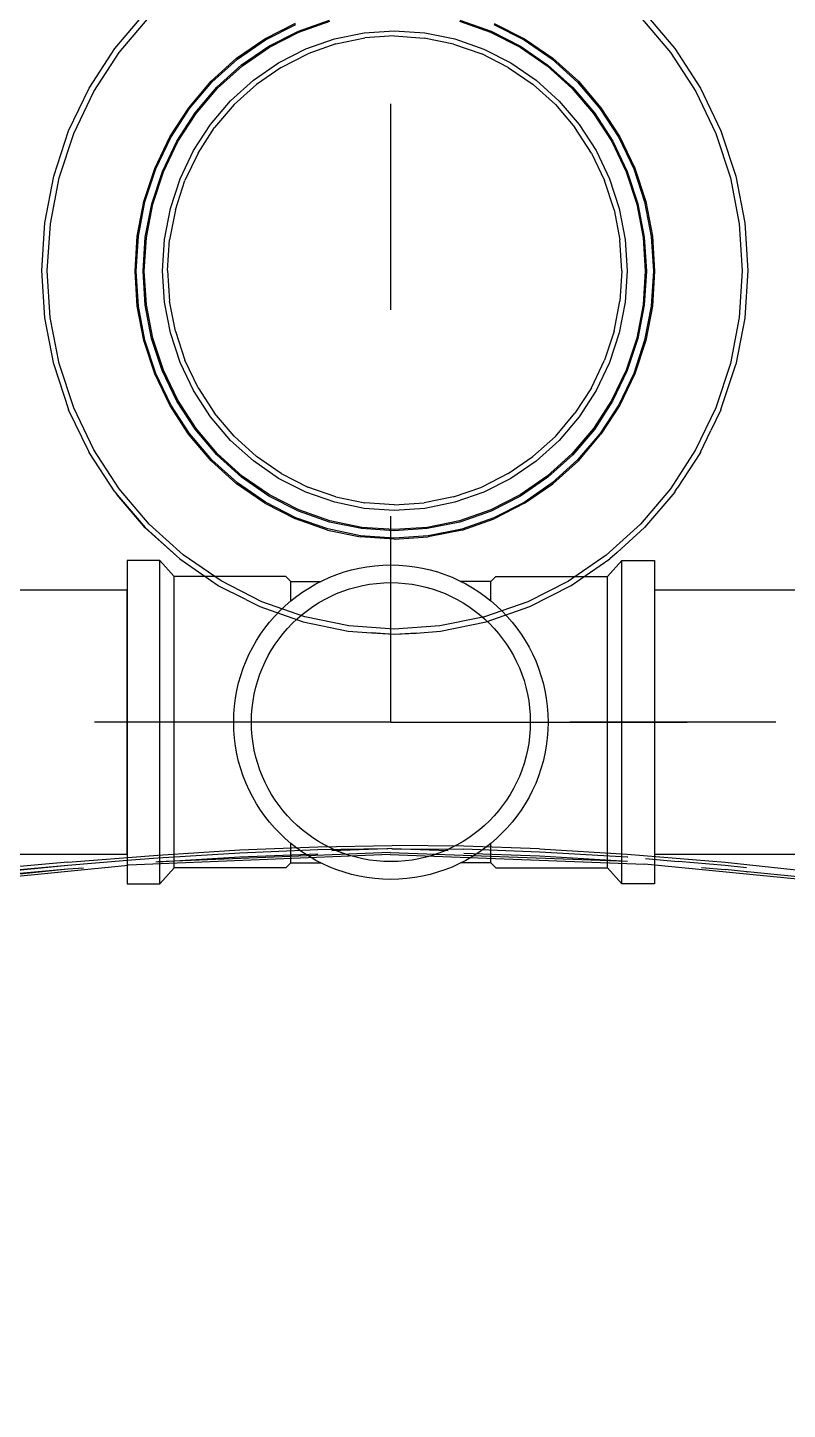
# Model space of a CAD drawing. Extents: x 41.9 to 126, y -21.3 to 38.1.
# Drawn here: x 90.825 to 91.194, y -12.612 to -11.942 of the extents above; entities that cross this region are included whole.
import ezdxf

# ---------------------------------------------------------------- set-up
doc = ezdxf.new("R2010")
doc.units = 0
for name, pattern in [('(_DASHED_)', [0.3, 0.2, -0.1]), ('AGUA_FRIA', [1000, 1000, 0]), ('DASHDOT2', [0.5, 0.25, -0.125, 0, -0.125])]:
    doc.linetypes.add(name, pattern=pattern)
doc.layers.get('0').update_dxf_attribs({"linetype": 'CONTINUOUS'})
for name, color, linetype in [('ARQUITETURA_R07', 8, 'CONTINUOUS'), ('CONEXAO-PVC_SOLDAVEL_MARROM', 162, 'CONTINUOUS'), ('LINHA_CENTRAL', 5, 'CONTINUOUS'), ('LINHA_EIXO', 8, 'DASHDOT2'), ('LISTAGEM_TEXTO', 7, 'CONTINUOUS'), ('TRACADO_INTERNO_CNX', 7, 'CONTINUOUS'), ('TUBO-PVC_SOLDAVEL_MARROM', 162, 'CONTINUOUS')]:
    doc.layers.add(name, color=color, linetype=linetype)
doc.styles.add('ARIAL', font='arial.ttf')
doc.dimstyles.new('1_25 A.F', dxfattribs={"dimscale": 0, "dimtxt": 0.2, "dimasz": 0.1, "dimexe": 0.05, "dimexo": 0.05, "dimgap": -0.045, "dimtad": 1, "dimlfac": 0.25, "dimzin": 5, "dimdsep": 46, "dimtxsty": 'ARIAL', "dimcen": 0, "dimclrd": 256, "dimclre": 256, "dimclrt": 256, "dimadec": 0, "dimazin": 0, "dimtfac": 1, "dimtmove": 2, "dimatfit": 3, "dimfxl": 0.08, "dimtolj": 1, "dimtzin": 1, "dimlwd": -1, "dimlwe": -1, "dimarcsym": 0})

# ---------------------------------------------------------------- blocks, each defined once
blk = doc.blocks.new('VISTAS')
at = {"layer": 'ARQUITETURA_R07'}
for p, q in [((-0.82793, -0.36183), (-0.82424, -0.35748)), ((-0.82739, -0.36228), (-0.82376, -0.358)), ((-0.80563, -0.3597), (-0.80186, -0.35837)), ((-0.80557, -0.35982), (-0.80182, -0.3585)), ((-0.78609, -0.35851), (-0.78232, -0.35983)), ((-0.78605, -0.35838), (-0.78226, -0.35971)), ((-0.76413, -0.358), (-0.7605, -0.36228)), ((-0.76366, -0.35749), (-0.75997, -0.36183)), ((-0.80971, -0.36063), (-0.80601, -0.35875)), ((-0.80964, -0.36076), (-0.80595, -0.35889)), ((-0.80921, -0.36152), (-0.80563, -0.3597)), ((-0.80914, -0.36164), (-0.80557, -0.35982)), ((-0.80125, -0.36065), (-0.79767, -0.35991)), ((-0.79767, -0.35991), (-0.79402, -0.35966)), ((-0.79402, -0.36029), (-0.79759, -0.36053)), ((-0.79402, -0.35966), (-0.79032, -0.35991)), ((-0.79402, -0.36029), (-0.7904, -0.36054)), ((-0.79032, -0.35991), (-0.78666, -0.36065)), ((-0.78232, -0.35983), (-0.77875, -0.36164)), ((-0.78226, -0.35971), (-0.77868, -0.36153)), ((-0.78194, -0.3589), (-0.77826, -0.36077)), ((-0.78188, -0.35876), (-0.77819, -0.36063)), ((-0.83104, -0.36663), (-0.82793, -0.36183)), ((-0.81314, -0.36299), (-0.80971, -0.36063)), ((-0.81305, -0.36312), (-0.80964, -0.36076)), ((-0.81253, -0.36381), (-0.80921, -0.36152)), ((-0.81244, -0.36391), (-0.80914, -0.36164)), ((-0.80804, -0.36355), (-0.80473, -0.36187)), ((-0.80473, -0.36187), (-0.80125, -0.36065)), ((-0.80108, -0.36126), (-0.80449, -0.36245)), ((-0.80108, -0.36126), (-0.79759, -0.36053)), ((-0.78682, -0.36127), (-0.7904, -0.36054)), ((-0.78682, -0.36127), (-0.7834, -0.36246)), ((-0.78666, -0.36065), (-0.78316, -0.36188)), ((-0.78316, -0.36188), (-0.77985, -0.36356)), ((-0.77875, -0.36164), (-0.77545, -0.36392)), ((-0.77868, -0.36153), (-0.77536, -0.36382)), ((-0.77826, -0.36077), (-0.77484, -0.36312)), ((-0.77819, -0.36063), (-0.77476, -0.363)), ((-0.75997, -0.36183), (-0.75685, -0.36663)), ((-0.83046, -0.36701), (-0.82739, -0.36228)), ((-0.81624, -0.36579), (-0.81314, -0.36299)), ((-0.81614, -0.36591), (-0.81305, -0.36312)), ((-0.81111, -0.36567), (-0.80804, -0.36355)), ((-0.80772, -0.3641), (-0.80449, -0.36245)), ((-0.78017, -0.3641), (-0.7834, -0.36246)), ((-0.77985, -0.36356), (-0.77679, -0.36567)), ((-0.77484, -0.36312), (-0.77176, -0.36591)), ((-0.77476, -0.363), (-0.77166, -0.36578)), ((-0.7605, -0.36228), (-0.75743, -0.36701)), ((-0.81554, -0.36652), (-0.81253, -0.36381)), ((-0.81544, -0.36662), (-0.81244, -0.36391)), ((-0.80772, -0.3641), (-0.81072, -0.36616)), ((-0.78017, -0.3641), (-0.77717, -0.36617)), ((-0.77545, -0.36392), (-0.77246, -0.36662)), ((-0.77536, -0.36382), (-0.77236, -0.36653)), ((-0.83352, -0.37181), (-0.83104, -0.36663)), ((-0.8329, -0.37211), (-0.83046, -0.36701)), ((-0.81895, -0.36899), (-0.81624, -0.36579)), ((-0.81884, -0.36909), (-0.81614, -0.36591)), ((-0.81817, -0.36962), (-0.81554, -0.36652)), ((-0.81806, -0.3697), (-0.81544, -0.36662)), ((-0.81388, -0.36817), (-0.81111, -0.36567)), ((-0.81343, -0.36861), (-0.81072, -0.36616)), ((-0.77446, -0.36862), (-0.77717, -0.36617)), ((-0.77679, -0.36567), (-0.77401, -0.36818)), ((-0.77246, -0.36662), (-0.76983, -0.36971)), ((-0.77236, -0.36653), (-0.76972, -0.36963)), ((-0.77176, -0.36591), (-0.76905, -0.3691)), ((-0.77166, -0.36578), (-0.76894, -0.369)), ((-0.75743, -0.36701), (-0.755, -0.37211)), ((-0.75685, -0.36663), (-0.75438, -0.37181)), ((-0.81631, -0.37103), (-0.81388, -0.36817)), ((-0.81343, -0.36861), (-0.81581, -0.37141)), ((-0.77446, -0.36862), (-0.77208, -0.37141)), ((-0.77401, -0.36818), (-0.77158, -0.37104)), ((-0.82124, -0.37253), (-0.81895, -0.36899)), ((-0.82112, -0.37261), (-0.81884, -0.36909)), ((-0.82039, -0.37305), (-0.81817, -0.36962)), ((-0.82027, -0.37311), (-0.81806, -0.3697)), ((-0.76983, -0.36971), (-0.76762, -0.37311)), ((-0.76972, -0.36963), (-0.7675, -0.37305)), ((-0.76905, -0.3691), (-0.76677, -0.37261)), ((-0.76894, -0.369), (-0.76664, -0.37253)), ((-0.83532, -0.37729), (-0.83352, -0.37181)), ((-0.81836, -0.3742), (-0.81631, -0.37103)), ((-0.81781, -0.3745), (-0.81581, -0.37141)), ((-0.77008, -0.37451), (-0.77208, -0.37141)), ((-0.77158, -0.37104), (-0.76953, -0.3742)), ((-0.75438, -0.37181), (-0.75257, -0.37729)), ((-0.83467, -0.3775), (-0.8329, -0.37211)), ((-0.82307, -0.37635), (-0.82124, -0.37253)), ((-0.82294, -0.37641), (-0.82112, -0.37261)), ((-0.82215, -0.37674), (-0.82039, -0.37305)), ((-0.82202, -0.37679), (-0.82027, -0.37311)), ((-0.76762, -0.37311), (-0.76587, -0.37679)), ((-0.7675, -0.37305), (-0.76573, -0.37674)), ((-0.76677, -0.37261), (-0.76495, -0.37641)), ((-0.76664, -0.37253), (-0.76482, -0.37634)), ((-0.755, -0.37211), (-0.75322, -0.3775)), ((-0.81999, -0.37761), (-0.81836, -0.3742)), ((-0.81781, -0.3745), (-0.81941, -0.37784)), ((-0.77008, -0.37451), (-0.76849, -0.37784)), ((-0.76953, -0.3742), (-0.7679, -0.37761)), ((-0.8244, -0.38038), (-0.82307, -0.37635)), ((-0.82426, -0.38043), (-0.82294, -0.37641)), ((-0.82344, -0.38065), (-0.82215, -0.37674)), ((-0.8233, -0.38068), (-0.82202, -0.37679)), ((-0.76587, -0.37679), (-0.76459, -0.38068)), ((-0.76573, -0.37674), (-0.76445, -0.38065)), ((-0.76495, -0.37641), (-0.76363, -0.38043)), ((-0.76482, -0.37634), (-0.76349, -0.38038)), ((-0.83641, -0.38297), (-0.83532, -0.37729)), ((-0.83574, -0.38309), (-0.83467, -0.3775)), ((-0.82118, -0.38122), (-0.81999, -0.37761)), ((-0.82057, -0.38137), (-0.81941, -0.37784)), ((-0.76733, -0.38137), (-0.76849, -0.37784)), ((-0.7679, -0.37761), (-0.76671, -0.38122)), ((-0.75322, -0.3775), (-0.75215, -0.38309)), ((-0.75257, -0.37729), (-0.75148, -0.38297)), ((-0.8252, -0.38457), (-0.8244, -0.38038)), ((-0.82506, -0.38459), (-0.82426, -0.38043)), ((-0.76363, -0.38043), (-0.76283, -0.3846)), ((-0.76349, -0.38038), (-0.76269, -0.38457)), ((-0.82422, -0.38471), (-0.82344, -0.38065)), ((-0.82408, -0.38472), (-0.8233, -0.38068)), ((-0.8219, -0.38497), (-0.82118, -0.38122)), ((-0.82057, -0.38137), (-0.82127, -0.38503)), ((-0.76733, -0.38137), (-0.76662, -0.38503)), ((-0.76671, -0.38122), (-0.76599, -0.38497)), ((-0.76459, -0.38068), (-0.76381, -0.38472)), ((-0.76445, -0.38065), (-0.76367, -0.38471)), ((-0.83678, -0.38874), (-0.83641, -0.38297)), ((-0.83611, -0.38877), (-0.83574, -0.38309)), ((-0.75215, -0.38309), (-0.75179, -0.38878)), ((-0.75148, -0.38297), (-0.75111, -0.38875)), ((-0.82547, -0.38882), (-0.8252, -0.38457)), ((-0.82533, -0.38883), (-0.82506, -0.38459)), ((-0.82448, -0.38883), (-0.82422, -0.38471)), ((-0.82434, -0.38882), (-0.82408, -0.38472)), ((-0.82214, -0.38877), (-0.8219, -0.38497)), ((-0.82151, -0.38875), (-0.82127, -0.38503)), ((-0.76639, -0.38876), (-0.76662, -0.38503)), ((-0.76599, -0.38497), (-0.76575, -0.38878)), ((-0.76381, -0.38472), (-0.76355, -0.38883)), ((-0.76367, -0.38471), (-0.76341, -0.38884)), ((-0.76283, -0.3846), (-0.76256, -0.38884)), ((-0.76269, -0.38457), (-0.76242, -0.38883)), ((-0.83642, -0.39447), (-0.83678, -0.38874)), ((-0.83575, -0.39444), (-0.83611, -0.38877)), ((-0.8252, -0.39307), (-0.82547, -0.38882)), ((-0.82408, -0.39292), (-0.82434, -0.38882)), ((-0.8219, -0.39257), (-0.82214, -0.38877)), ((-0.82151, -0.38875), (-0.82127, -0.39246)), ((-0.76639, -0.38876), (-0.76662, -0.39247)), ((-0.76575, -0.38878), (-0.76599, -0.39257)), ((-0.75179, -0.38878), (-0.75215, -0.39445)), ((-0.75111, -0.38875), (-0.75148, -0.39447)), ((-0.82506, -0.39306), (-0.82533, -0.38883)), ((-0.82422, -0.39295), (-0.82448, -0.38883)), ((-0.76355, -0.38883), (-0.76381, -0.39292)), ((-0.76341, -0.38884), (-0.76367, -0.39295)), ((-0.76256, -0.38884), (-0.76283, -0.39306)), ((-0.76242, -0.38883), (-0.76269, -0.39307)), ((-0.8244, -0.39724), (-0.8252, -0.39307)), ((-0.82427, -0.39721), (-0.82506, -0.39306)), ((-0.82345, -0.39698), (-0.82422, -0.39295)), ((-0.82331, -0.39693), (-0.82408, -0.39292)), ((-0.82118, -0.3963), (-0.8219, -0.39257)), ((-0.82057, -0.39611), (-0.82127, -0.39246)), ((-0.76733, -0.3961), (-0.76662, -0.39247)), ((-0.76599, -0.39257), (-0.76671, -0.39629)), ((-0.76381, -0.39292), (-0.76459, -0.39693)), ((-0.76367, -0.39295), (-0.76445, -0.39698)), ((-0.76283, -0.39306), (-0.76363, -0.39721)), ((-0.76269, -0.39307), (-0.7635, -0.39723)), ((-0.83642, -0.39447), (-0.83641, -0.3945)), ((-0.83533, -0.40012), (-0.83641, -0.3945)), ((-0.83467, -0.40001), (-0.83575, -0.39444)), ((-0.75215, -0.39445), (-0.75322, -0.40001)), ((-0.75148, -0.39451), (-0.75257, -0.40013)), ((-0.75148, -0.39447), (-0.75148, -0.39451)), ((-0.82294, -0.40122), (-0.82427, -0.39721)), ((-0.82216, -0.40088), (-0.82345, -0.39698)), ((-0.82203, -0.40082), (-0.82331, -0.39693)), ((-0.82, -0.3999), (-0.82118, -0.3963)), ((-0.82057, -0.39611), (-0.81941, -0.39963)), ((-0.76733, -0.3961), (-0.76849, -0.39963)), ((-0.76671, -0.39629), (-0.7679, -0.3999)), ((-0.76459, -0.39693), (-0.76587, -0.40081)), ((-0.76445, -0.39698), (-0.76574, -0.40088)), ((-0.76363, -0.39721), (-0.76495, -0.40122)), ((-0.82307, -0.40126), (-0.8244, -0.39724)), ((-0.7635, -0.39723), (-0.76482, -0.40126)), ((-0.83533, -0.40012), (-0.83532, -0.40016)), ((-0.83532, -0.40016), (-0.83352, -0.40559)), ((-0.8329, -0.40539), (-0.83467, -0.40001)), ((-0.81836, -0.40331), (-0.82, -0.3999)), ((-0.81781, -0.40296), (-0.81941, -0.39963)), ((-0.77008, -0.40297), (-0.76849, -0.39963)), ((-0.7679, -0.3999), (-0.76953, -0.40331)), ((-0.75322, -0.40001), (-0.755, -0.40539)), ((-0.75437, -0.40559), (-0.75257, -0.40013)), ((-0.82125, -0.40508), (-0.82307, -0.40126)), ((-0.82113, -0.40502), (-0.82294, -0.40122)), ((-0.82039, -0.40458), (-0.82216, -0.40088)), ((-0.82027, -0.40448), (-0.82203, -0.40082)), ((-0.76587, -0.40081), (-0.76763, -0.4045)), ((-0.76574, -0.40088), (-0.76751, -0.40458)), ((-0.76495, -0.40122), (-0.76677, -0.40502)), ((-0.76482, -0.40126), (-0.76665, -0.40508)), ((-0.81631, -0.40648), (-0.81836, -0.40331)), ((-0.81781, -0.40296), (-0.81581, -0.40606)), ((-0.77008, -0.40297), (-0.77209, -0.40606)), ((-0.76953, -0.40331), (-0.77158, -0.40648)), ((-0.83046, -0.41049), (-0.8329, -0.40539)), ((-0.81896, -0.40861), (-0.82125, -0.40508)), ((-0.81884, -0.40853), (-0.82113, -0.40502)), ((-0.81817, -0.408), (-0.82039, -0.40458)), ((-0.81806, -0.4079), (-0.82027, -0.40448)), ((-0.76763, -0.4045), (-0.76984, -0.40791)), ((-0.76751, -0.40458), (-0.76973, -0.40801)), ((-0.76677, -0.40502), (-0.76905, -0.40854)), ((-0.76665, -0.40508), (-0.76894, -0.40861)), ((-0.755, -0.40539), (-0.75744, -0.41049)), ((-0.83352, -0.40562), (-0.83352, -0.40559)), ((-0.83105, -0.41077), (-0.83352, -0.40562)), ((-0.81388, -0.40934), (-0.81631, -0.40648)), ((-0.81343, -0.40885), (-0.81581, -0.40606)), ((-0.77446, -0.40886), (-0.77209, -0.40606)), ((-0.77158, -0.40648), (-0.77402, -0.40934)), ((-0.75438, -0.40562), (-0.75558, -0.40814)), ((-0.75437, -0.40559), (-0.75438, -0.40562)), ((-0.81624, -0.41181), (-0.81896, -0.40861)), ((-0.81614, -0.41172), (-0.81884, -0.40853)), ((-0.81554, -0.4111), (-0.81817, -0.408)), ((-0.81544, -0.41099), (-0.81806, -0.4079)), ((-0.81343, -0.40885), (-0.81072, -0.4113)), ((-0.77446, -0.40886), (-0.77718, -0.41131)), ((-0.76984, -0.40791), (-0.77246, -0.41099)), ((-0.76973, -0.40801), (-0.77236, -0.41111)), ((-0.76905, -0.40854), (-0.77176, -0.41172)), ((-0.77166, -0.41181), (-0.76894, -0.40861)), ((-0.75685, -0.41077), (-0.75558, -0.40814)), ((-0.8274, -0.41522), (-0.83046, -0.41049)), ((-0.81111, -0.41184), (-0.81388, -0.40934)), ((-0.77402, -0.40934), (-0.77679, -0.41185)), ((-0.75744, -0.41049), (-0.7605, -0.41522)), ((-0.83104, -0.41081), (-0.83105, -0.41077)), ((-0.82793, -0.41558), (-0.83104, -0.41081)), ((-0.81624, -0.41181), (-0.81314, -0.4146)), ((-0.81305, -0.41451), (-0.81614, -0.41172)), ((-0.81253, -0.41381), (-0.81554, -0.4111)), ((-0.81245, -0.41369), (-0.81544, -0.41099)), ((-0.80804, -0.41396), (-0.81111, -0.41184)), ((-0.80772, -0.41337), (-0.81072, -0.4113)), ((-0.78017, -0.41337), (-0.77718, -0.41131)), ((-0.77679, -0.41185), (-0.77985, -0.41396)), ((-0.77246, -0.41099), (-0.77545, -0.41369)), ((-0.77236, -0.41111), (-0.77536, -0.41382)), ((-0.77176, -0.41172), (-0.77484, -0.41451)), ((-0.77166, -0.41181), (-0.77475, -0.41461)), ((-0.75685, -0.41081), (-0.75968, -0.41516)), ((-0.75685, -0.41077), (-0.75685, -0.41081)), ((-0.80921, -0.4161), (-0.81253, -0.41381)), ((-0.80914, -0.41597), (-0.81245, -0.41369)), ((-0.80473, -0.41564), (-0.80804, -0.41396)), ((-0.80772, -0.41337), (-0.80448, -0.41501)), ((-0.78017, -0.41337), (-0.7834, -0.41501)), ((-0.77985, -0.41396), (-0.78316, -0.41564)), ((-0.77545, -0.41369), (-0.77875, -0.41597)), ((-0.77536, -0.41382), (-0.77868, -0.41611)), ((-0.82793, -0.41558), (-0.82762, -0.41597)), ((-0.82376, -0.4195), (-0.8274, -0.41522)), ((-0.80971, -0.41697), (-0.81314, -0.4146)), ((-0.80963, -0.41686), (-0.81305, -0.41451)), ((-0.80124, -0.41686), (-0.80473, -0.41564)), ((-0.80108, -0.41621), (-0.80448, -0.41501)), ((-0.78682, -0.41621), (-0.7834, -0.41501)), ((-0.78316, -0.41564), (-0.78666, -0.41686)), ((-0.77484, -0.41451), (-0.77826, -0.41687)), ((-0.77819, -0.41698), (-0.77475, -0.41461)), ((-0.7605, -0.41522), (-0.76413, -0.4195)), ((-0.75997, -0.41561), (-0.76366, -0.41992)), ((-0.75996, -0.41558), (-0.75997, -0.41561)), ((-0.75996, -0.41558), (-0.75968, -0.41516)), ((-0.82424, -0.41995), (-0.82762, -0.41597)), ((-0.82762, -0.41597), (-0.82424, -0.41992)), ((-0.80971, -0.41697), (-0.80601, -0.41885)), ((-0.80595, -0.41873), (-0.80963, -0.41686)), ((-0.80562, -0.41792), (-0.80921, -0.4161)), ((-0.80557, -0.41778), (-0.80914, -0.41597)), ((-0.79767, -0.4176), (-0.80124, -0.41686)), ((-0.80108, -0.41621), (-0.79758, -0.41693)), ((-0.79401, -0.41718), (-0.79758, -0.41693)), ((-0.79401, -0.41718), (-0.79039, -0.41693)), ((-0.78682, -0.41621), (-0.79039, -0.41693)), ((-0.78666, -0.41686), (-0.79031, -0.4176)), ((-0.77875, -0.41597), (-0.78231, -0.41778)), ((-0.77868, -0.41611), (-0.78226, -0.41793)), ((-0.77826, -0.41687), (-0.78193, -0.41873)), ((-0.77819, -0.41698), (-0.78188, -0.41885)), ((-0.80211, -0.42022), (-0.80601, -0.41885)), ((-0.80207, -0.42009), (-0.80595, -0.41873)), ((-0.80185, -0.41925), (-0.80562, -0.41792)), ((-0.80182, -0.4191), (-0.80557, -0.41778)), ((-0.79401, -0.41785), (-0.79767, -0.4176)), ((-0.79031, -0.4176), (-0.79401, -0.41785)), ((-0.78231, -0.41778), (-0.78609, -0.4191)), ((-0.78226, -0.41793), (-0.78605, -0.41925)), ((-0.78193, -0.41873), (-0.78583, -0.4201)), ((-0.78579, -0.42022), (-0.78188, -0.41885)), ((-0.82424, -0.41992), (-0.82003, -0.42373)), ((-0.82003, -0.42373), (-0.82424, -0.41995)), ((-0.81961, -0.42324), (-0.82376, -0.4195)), ((-0.80211, -0.42022), (-0.79811, -0.42105)), ((-0.79809, -0.42092), (-0.80207, -0.42009)), ((-0.79797, -0.42005), (-0.80185, -0.41925)), ((-0.79796, -0.4199), (-0.80182, -0.4191)), ((-0.79402, -0.42033), (-0.79797, -0.42005)), ((-0.79402, -0.42017), (-0.79796, -0.4199)), ((-0.79002, -0.4199), (-0.79402, -0.42017)), ((-0.79, -0.42005), (-0.79402, -0.42033)), ((-0.78609, -0.4191), (-0.79002, -0.4199)), ((-0.78605, -0.41925), (-0.79, -0.42005)), ((-0.78583, -0.4201), (-0.7899, -0.42092)), ((-0.78579, -0.42022), (-0.78988, -0.42105)), ((-0.76413, -0.4195), (-0.76828, -0.42325)), ((-0.76696, -0.42293), (-0.76366, -0.41992)), ((-0.79402, -0.42133), (-0.79811, -0.42105)), ((-0.79402, -0.4212), (-0.79809, -0.42092)), ((-0.7899, -0.42092), (-0.79402, -0.4212)), ((-0.79402, -0.42133), (-0.78988, -0.42105)), ((-0.82003, -0.42373), (-0.81538, -0.42695)), ((-0.81503, -0.4264), (-0.81961, -0.42324)), ((-0.76828, -0.42325), (-0.77287, -0.42641)), ((-0.77253, -0.42694), (-0.76787, -0.42373)), ((-0.76696, -0.42293), (-0.76787, -0.42373)), ((-0.81536, -0.42697), (-0.81538, -0.42695)), ((-0.81203, -0.42866), (-0.81536, -0.42697)), ((-0.81008, -0.42892), (-0.81503, -0.4264)), ((-0.77287, -0.42641), (-0.77781, -0.42892)), ((-0.77755, -0.4295), (-0.77253, -0.42694)), ((-0.81203, -0.42866), (-0.81034, -0.4295)), ((-0.80487, -0.43075), (-0.81008, -0.42892)), ((-0.77781, -0.42892), (-0.78305, -0.43075)), ((-0.81034, -0.4295), (-0.80505, -0.43135)), ((-0.78287, -0.43136), (-0.77755, -0.4295)), ((-0.80505, -0.43135), (-0.7996, -0.43248)), ((-0.79951, -0.43185), (-0.80487, -0.43075)), ((-0.79403, -0.43223), (-0.79951, -0.43185)), ((-0.7885, -0.43186), (-0.79403, -0.43223)), ((-0.78305, -0.43075), (-0.7885, -0.43186)), ((-0.78841, -0.43248), (-0.78287, -0.43136)), ((-0.78287, -0.43138), (-0.78841, -0.43251)), ((-0.7996, -0.43248), (-0.79678, -0.4327)), ((-0.79404, -0.43289), (-0.79678, -0.4327)), ((-0.79678, -0.4327), (-0.79404, -0.43286)), ((-0.79134, -0.43271), (-0.79404, -0.43289)), ((-0.79404, -0.43286), (-0.79134, -0.43271)), ((-0.79134, -0.43271), (-0.78841, -0.43248)), ((-0.82269, -0.45965), (-0.81276, -0.45903)), ((-0.81276, -0.45903), (-0.8033, -0.45865)), ((-0.8033, -0.45902), (-0.81276, -0.4594)), ((-0.8033, -0.45865), (-0.79425, -0.45849)), ((-0.79492, -0.45888), (-0.8033, -0.45902)), ((-0.79492, -0.45888), (-0.8016, -0.45915)), ((-0.79477, -0.45888), (-0.79492, -0.45888)), ((-0.79452, -0.45886), (-0.79477, -0.45888)), ((-0.79434, -0.45887), (-0.79452, -0.45886)), ((-0.79425, -0.45887), (-0.79434, -0.45887)), ((-0.78558, -0.45856), (-0.79425, -0.45849)), ((-0.79425, -0.45887), (-0.78558, -0.45894)), ((-0.78746, -0.45912), (-0.79425, -0.45887)), ((-0.77637, -0.4589), (-0.78558, -0.45856)), ((-0.77637, -0.45928), (-0.78558, -0.45894)), ((-0.77637, -0.4589), (-0.76573, -0.45952)), ((-0.85786, -0.46401), (-0.82629, -0.46086)), ((-0.83364, -0.46051), (-0.84618, -0.46164)), ((-0.83364, -0.46051), (-0.82269, -0.45965)), ((-0.82642, -0.46031), (-0.83362, -0.4609)), ((-0.82269, -0.46002), (-0.82642, -0.46031)), ((-0.79452, -0.45957), (-0.82629, -0.46086)), ((-0.82269, -0.46047), (-0.82296, -0.46049)), ((-0.79452, -0.45932), (-0.82269, -0.46047)), ((-0.81276, -0.4594), (-0.82269, -0.46002)), ((-0.82269, -0.46047), (-0.81276, -0.45986)), ((-0.81276, -0.45986), (-0.8033, -0.45948)), ((-0.79452, -0.45932), (-0.76572, -0.46039)), ((-0.79452, -0.45957), (-0.76366, -0.46075)), ((-0.78558, -0.45941), (-0.77637, -0.45975)), ((-0.76573, -0.45991), (-0.77637, -0.45928)), ((-0.77637, -0.45975), (-0.76572, -0.46039)), ((-0.76573, -0.45952), (-0.75384, -0.46051)), ((-0.76568, -0.45991), (-0.76573, -0.45991)), ((-0.73353, -0.46373), (-0.76366, -0.46075)), ((-0.76353, -0.46008), (-0.75958, -0.46042)), ((-0.75386, -0.4609), (-0.75958, -0.46042)), ((-0.75384, -0.46051), (-0.74089, -0.46192)), ((-0.858, -0.46379), (-0.83361, -0.46132)), ((-0.83362, -0.4609), (-0.84612, -0.46201)), ((-0.83362, -0.4609), (-0.84609, -0.46215)), ((-0.84604, -0.46245), (-0.83361, -0.46132)), ((-0.83361, -0.46132), (-0.83173, -0.46118)), ((-0.75672, -0.46114), (-0.75387, -0.46138)), ((-0.75124, -0.46168), (-0.75387, -0.46138)), ((-0.75128, -0.46118), (-0.75386, -0.4609)), ((-0.75124, -0.46168), (-0.75115, -0.46169)), ((-0.73341, -0.46342), (-0.75115, -0.46169))]:
    blk.add_line(p, q, dxfattribs=at)
blk = doc.blocks.new('*U44', base_point=(18.60692, -12.22917))
for p, q in [((18.57492, -12.20958), (18.57492, -12.24877)), ((18.57889, -12.20958), (18.57492, -12.20958)), ((18.58061, -12.21151), (18.57889, -12.20958)), ((18.63322, -12.21151), (18.63495, -12.20958)), ((18.63495, -12.20958), (18.63892, -12.20958)), ((18.63892, -12.20958), (18.63892, -12.24877)), ((18.59417, -12.21151), (18.58061, -12.21151)), ((18.59477, -12.2121), (18.59417, -12.21151)), ((18.59477, -12.2121), (18.59842, -12.2121)), ((18.61907, -12.2121), (18.61541, -12.2121)), ((18.61907, -12.2121), (18.61966, -12.21151)), ((18.61966, -12.21151), (18.63322, -12.21151)), ((18.59477, -12.24625), (18.59417, -12.24684)), ((18.59477, -12.24625), (18.59842, -12.24625)), ((18.61907, -12.24625), (18.61541, -12.24625)), ((18.61907, -12.24625), (18.61966, -12.24684)), ((18.57889, -12.24877), (18.58061, -12.24684)), ((18.59417, -12.24684), (18.58061, -12.24684)), ((18.61966, -12.24684), (18.63322, -12.24684)), ((18.63495, -12.24877), (18.63322, -12.24684)), ((18.57492, -12.24877), (18.57889, -12.24877)), ((18.63892, -12.24877), (18.63495, -12.24877))]:
    blk.add_line(p, q)
for radius in [0.01907, 0.01692]:
    blk.add_circle((18.60692, -12.22917), radius)
at = {"layer": 'LINHA_CENTRAL'}
for q in [(18.57095, -12.22917), (18.64289, -12.22917)]:
    blk.add_line((18.60692, -12.22917), q, dxfattribs=at)
at = {"layer": 'TRACADO_INTERNO_CNX'}
for p, q in [((18.57889, -12.24877), (18.57889, -12.20958)), ((18.63495, -12.24877), (18.63495, -12.20958)), ((18.58061, -12.24684), (18.58061, -12.21151)), ((18.59477, -12.21448), (18.59477, -12.2121)), ((18.61907, -12.21448), (18.61907, -12.2121)), ((18.63322, -12.24684), (18.63322, -12.21151)), ((18.59477, -12.24625), (18.59477, -12.24387)), ((18.61907, -12.24625), (18.61907, -12.24387))]:
    blk.add_line(p, q, dxfattribs=at)

msp = doc.modelspace()

# ---------------------------------------------------------------- linework, layer by layer
at = {"layer": 'LINHA_EIXO', "linetype": '(_DASHED_)', "ltscale": 0.5}
for p, q in [((91.00166, -12.27892), (91.00166, 2.88269)), ((101.78853, -12.27892), (89.12158, -12.27892))]:
    msp.add_line(p, q, dxfattribs=at)
at = {"layer": 'TUBO-PVC_SOLDAVEL_MARROM', "linetype": 'AGUA_FRIA'}
for points in [[(89.25718, -12.27892), (89.25718, -12.34292), (90.87366, -12.34292), (90.87366, -12.27892), (90.87366, -12.21492), (89.25718, -12.21492)], [(91.12966, -12.27892), (91.12966, -12.34292), (95.98053, -12.34292), (95.98053, -12.27892), (95.98053, -12.21492), (91.12966, -12.21492)]]:
    msp.add_lwpolyline(points, close=True, dxfattribs=at)

# ---------------------------------------------------------------- block references
at = {"layer": 'CONEXAO-PVC_SOLDAVEL_MARROM', "xscale": 4, "yscale": 4, "zscale": 4}
msp.add_blockref('*U44', (91.00166, -12.27892), dxfattribs=at)
at = {"layer": 'LISTAGEM_TEXTO', "xscale": 4, "yscale": 4, "zscale": 4}
msp.add_blockref('VISTAS', (94.17935, -10.50483), dxfattribs=at)

# ---------------------------------------------------------------- leaders
at = {"layer": 'LISTAGEM_TEXTO'}
msp.add_leader([(89.9219, -12.47892), (90.83859, -13.93462), (93.18897, -13.93462)], dimstyle='1_25 A.F', override={"dimscale": 1, "dimgap": 0.045, "dimtad": 0, "dimzin": 0}, dxfattribs=at)

doc.saveas('drawing.dxf')
